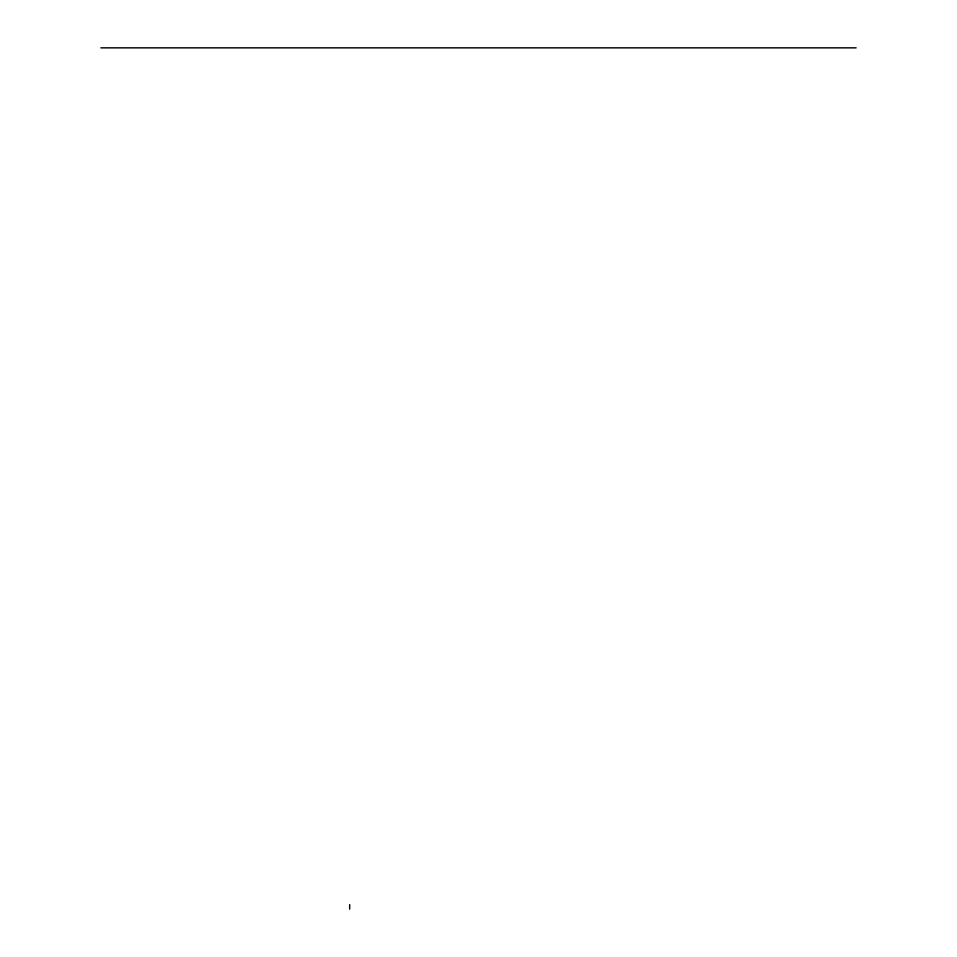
<?xml version="1.0" encoding="UTF-8"?>
<svg xmlns="http://www.w3.org/2000/svg" width="957" height="957" viewBox="0 0 957 957"><rect width="100%" height="100%" fill="white"/><g stroke="black" fill="none" stroke-linecap="round" stroke-linejoin="round"><path stroke-width="1.44" d="M100.868 47.85L856.132 47.85M349.664 904.616L349.664 909.15"/></g></svg>
